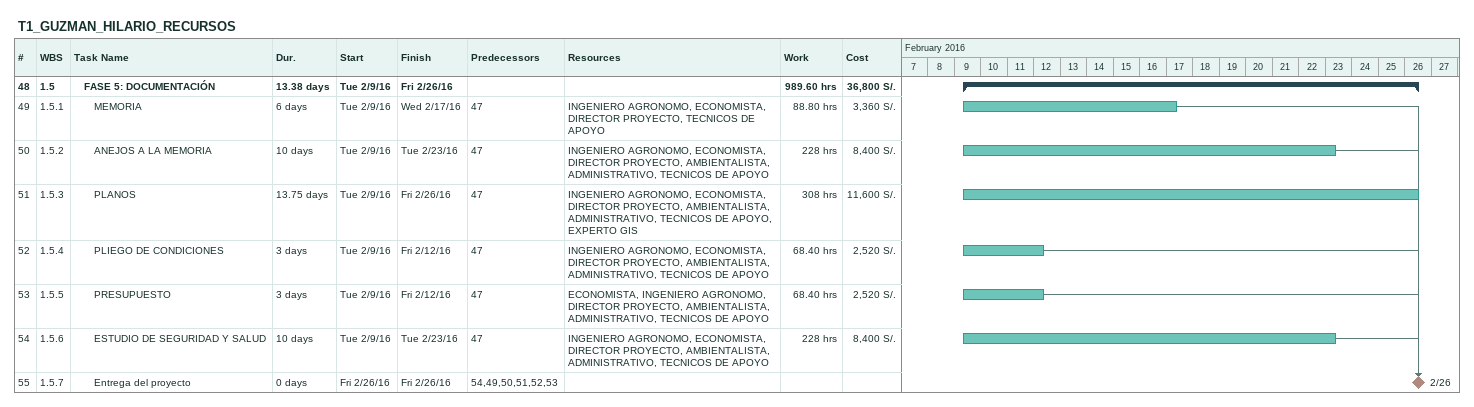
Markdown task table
T1_GUZMAN_HILARIO_RECURSOS

| ID | WBS | Task | Duration | Start | Finish | Predecessors | Resources | Work (h) | Cost (S/.) |
|---|---|---|---|---|---|---|---|---|---|
| 48 | 1.5 | **FASE 5: DOCUMENTACIÓN** | 13.38d | 2016-02-09 | 2016-02-26 |  |  | 989.60 | 36800 |
| 49 | 1.5.1 | MEMORIA | 6d | 2016-02-09 | 2016-02-17 | 47 | INGENIERO AGRONOMO, ECONOMISTA, DIRECTOR PROYECTO, TECNICOS DE APOYO | 88.80 | 3360 |
| 50 | 1.5.2 | ANEJOS A LA MEMORIA | 10d | 2016-02-09 | 2016-02-23 | 47 | INGENIERO AGRONOMO, ECONOMISTA, DIRECTOR PROYECTO, AMBIENTALISTA, ADMINISTRATIVO, TECNICOS DE APOYO | 228 | 8400 |
| 51 | 1.5.3 | PLANOS | 13.75d | 2016-02-09 | 2016-02-26 | 47 | INGENIERO AGRONOMO, ECONOMISTA, DIRECTOR PROYECTO, AMBIENTALISTA, ADMINISTRATIVO, TECNICOS DE APOYO, EXPERTO GIS | 308 | 11600 |
| 52 | 1.5.4 | PLIEGO DE CONDICIONES | 3d | 2016-02-09 | 2016-02-12 | 47 | INGENIERO AGRONOMO, ECONOMISTA, DIRECTOR PROYECTO, AMBIENTALISTA, ADMINISTRATIVO, TECNICOS DE APOYO | 68.40 | 2520 |
| 53 | 1.5.5 | PRESUPUESTO | 3d | 2016-02-09 | 2016-02-12 | 47 | ECONOMISTA, INGENIERO AGRONOMO, DIRECTOR PROYECTO, AMBIENTALISTA, ADMINISTRATIVO, TECNICOS DE APOYO | 68.40 | 2520 |
| 54 | 1.5.6 | ESTUDIO DE SEGURIDAD Y SALUD | 10d | 2016-02-09 | 2016-02-23 | 47 | INGENIERO AGRONOMO, ECONOMISTA, DIRECTOR PROYECTO, AMBIENTALISTA, ADMINISTRATIVO, TECNICOS DE APOYO | 228 | 8400 |
| 55 | 1.5.7 | Entrega del proyecto | 0d | 2016-02-26 | 2016-02-26 | 54, 49, 50, 51, 52, 53 |  |  |  |
